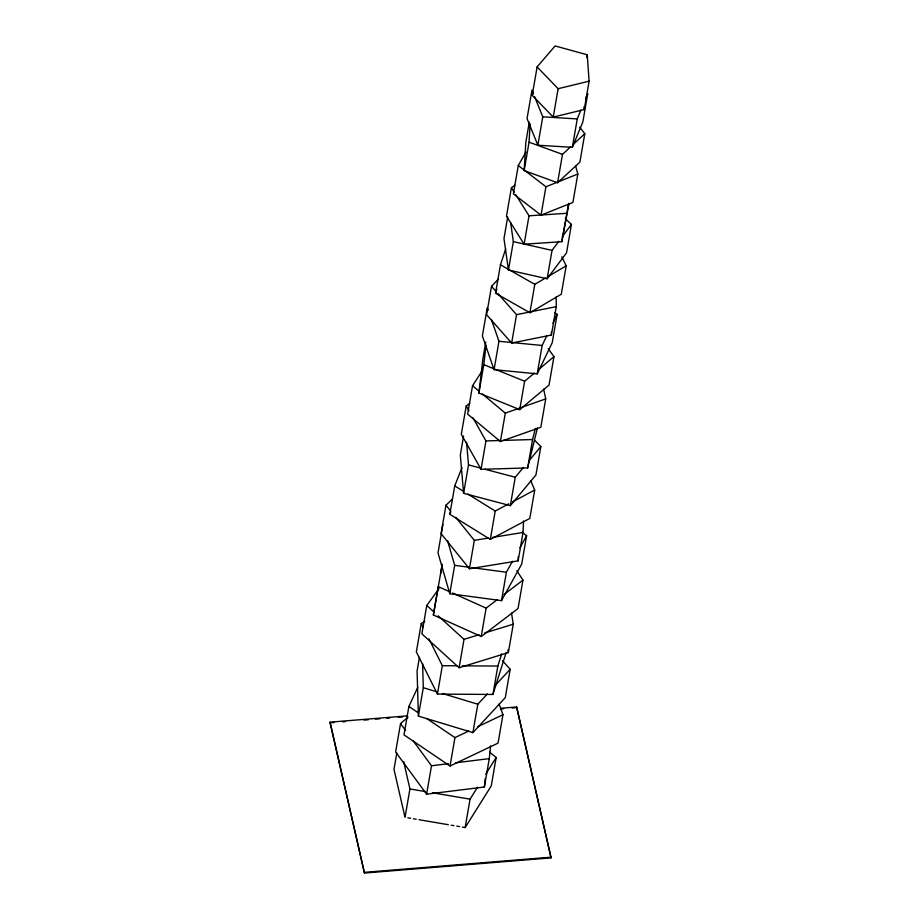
<?xml version="1.0" encoding="UTF-8"?>
<svg xmlns="http://www.w3.org/2000/svg" width="919" height="919" viewBox="0 0 919 919"><rect width="100%" height="100%" fill="white"/><g stroke="black" fill="none" stroke-linecap="round" stroke-linejoin="round"><path stroke-width="1.38" d="M452.194 499.293L445.968 505.22L441.063 533.617L469.425 568.758L518.132 560.854L518.316 556.569M518.132 560.854L523.037 532.457L523.531 521.016M579.682 127.201L584.806 133.703L579.9 162.1L557.58 182.755L524.152 170.578L525.806 142.411L529.31 122.124M524.152 170.578L529.057 142.192L530.125 123.87M408.047 717.119L400.535 723.586L395.629 751.983L426.6 794.177L484.382 787.02L485.232 778.542M484.382 787.02L489.276 758.623L490.574 745.906M548.264 348.726L553.95 356.664L549.045 385.061L519.729 409.633L478.891 393.056L482.969 358.238L485.772 342.017M478.891 393.056L483.796 364.659L486.082 345.165M406.945 715.901L330.001 722.162L364.441 873.05L551.078 857.875L516.639 706.975L500.97 708.25M364.441 873.05L330.001 722.162M396.79 753.132L393.987 769.364L404.716 815.969M424.9 621.29L421.258 623.496L416.353 651.893L437.433 694.098L492.94 694.454L506.162 652.467M417.766 687.32L408.886 706.47L403.981 734.867L450.046 766.009L498.041 743.126L502.946 714.729L499.086 704.08M439.064 588.551L426.772 605.46L421.867 633.857L459.121 667.734L508.356 652.582L513.261 624.196L511.504 613.03M419.42 657.407L417.088 670.927L418.398 716.108L472.906 732.615L505.289 697.647L510.194 669.25L502.521 660.784M442.912 524.473L438.007 552.87L449.77 593.72L501.498 600.635L521.716 564.048L526.621 535.651L522.13 532.273M469.781 403.498L466.22 405.888L461.315 434.285L481.051 469.322L527.655 467.932L537.42 427.967M530.826 480.855L534.697 490.057L529.792 518.442L490.309 539.43L449.828 514.295L454.733 485.898L461.97 467.645M463.578 436.054L460.316 454.985L463.601 493.296L510.344 505.645L535.938 474.962L540.843 446.565L534.858 440.511M481.855 371.368L472.538 385.75L467.645 414.147L500.396 441.534L540.82 427.289L545.725 398.892L543.623 389.151M516.869 570.745L522.945 580.142L518.04 608.539L481.211 636.522L433.366 615.006L438.271 586.621L449.908 591.847M440.626 573.743L442.257 564.277M498.305 279.192L491.504 286.337L486.599 314.735L511.642 343.051L551.389 335.033L556.294 306.636L556.167 296.929M418.398 716.108L423.303 687.711L422.602 663.713M514.743 185.305L511.389 187.775L506.484 216.172L524.117 244.201L561.808 241.697L568.884 203.995M507.702 217.01L503.968 238.653L508.448 270.014L547.127 278.779L566.541 252.817L571.446 224.42L565.288 218.699M405.026 817.347L409.931 788.95L403.625 761.529M561.819 256.803L566.184 265.844L561.279 294.241L529.895 312.736L495.536 293.195L500.441 264.798L505.726 248.842M526.024 151.945L518.282 165.5L513.376 193.898L541.027 215.161L572.916 202.421L577.821 174.024L575.65 166.075M463.601 493.296L468.506 464.899L466.553 442.2M537.121 66.926L532.216 95.323L553.238 117.092L584.208 109.579L589.113 81.194L587.241 54.772L555.099 45.95L537.121 66.926L558.132 88.706L553.238 117.092M449.77 593.72L454.675 565.323L447.622 540.82M508.448 270.014L513.353 241.617L510.619 222.524M437.433 694.098L442.338 665.701L428.92 638.843M554.789 312.736L557.121 314.344L552.216 342.741L537.224 373.872L494.054 369.668L498.96 341.271L491.481 319.686M481.051 469.322L485.956 440.936L473.021 417.973M585.644 98.655L587.746 93.589L582.841 121.974L572.353 147.327L537.868 145.213L542.773 116.816L534.525 96.506M426.6 794.177L431.505 765.78L413.091 740.691M524.117 244.201L529.022 215.804L515.8 194.782M469.425 568.758L474.33 540.361L455.709 517.305M511.642 343.051L516.547 314.666L497.995 293.678M459.121 667.734L464.026 639.337L438.156 615.81M500.396 441.534L505.301 413.136L482.372 393.964M541.027 215.161L545.932 186.764L577.821 174.024M450.046 766.009L454.951 737.612L468.839 730.996M490.309 539.43L495.215 511.033L508.793 503.819M529.895 312.736L534.801 284.339L545.668 277.94M557.58 182.755L562.485 154.358L570.607 146.856M519.729 409.633L524.634 381.236L534.41 373.045M481.211 636.522L486.117 608.125L497.282 599.647M547.127 278.779L552.032 250.382L558.786 241.352M586.77 57.472L587.241 54.772M510.344 505.645L515.249 477.248L523.474 467.392M572.353 147.327L577.258 118.93L580.923 110.062M472.906 732.615L477.811 704.218L487.334 693.937M537.224 373.872L542.13 345.475L546.931 335.515M561.808 241.697L568.608 203.432M501.498 600.635L506.403 572.238L512.469 561.256M462.36 827.089L465.152 827.559L470.057 799.162L477.512 787.261M527.655 467.932L532.561 439.535L535.352 428.484M492.94 694.454L497.845 666.057L501.682 653.869M489.574 752.098L496.168 757.497L491.263 785.894L465.152 827.559M516.639 706.975L551.078 857.875M433.366 615.006L442.142 564.611M495.536 293.195L496.857 289.198M449.828 514.295L450.861 511.688M552.928 323.063L557.121 314.344M519.878 547.85L526.621 535.651M485.726 774.166L496.168 757.497M562.164 236.838L571.446 224.42M528.953 460.81L540.843 446.565M494.95 685.712L510.194 669.25M572.629 144.972L584.806 133.703M538.752 369.404L553.95 356.664M503.98 594.559L522.945 580.142M548.08 276.516L566.184 265.844M512.492 501.854L534.697 490.057M477.685 726.78L502.946 714.729M505.301 413.136L545.725 398.892M464.026 639.337L479.075 634.707M484.543 633.03L513.261 624.196M558.132 88.706L589.113 81.194M516.547 314.666L556.294 306.636M474.33 540.361L488.242 538.109M492.412 537.431L523.037 532.457M431.505 765.78L448.415 763.689M455.468 762.816L489.276 758.623M331.311 722.748L334.16 722.518M342.707 721.829L345.555 721.599M364.073 720.082L368.347 719.738M375.469 719.163L379.754 718.819M386.876 718.233L389.725 718.003M398.272 717.302L402.545 716.958M500.844 708.963L503.704 708.733M512.251 708.044L515.099 707.802M364.567 872.338L551.205 857.163M529.022 215.804L566.713 213.3M485.956 440.936L500.074 440.511M502.9 440.419L532.561 439.535M442.338 665.701L456.571 665.793M462.268 665.827L497.845 666.057M542.773 116.816L577.258 118.93M498.96 341.271L542.13 345.475M454.675 565.323L468.656 567.195M471.447 567.563L506.403 572.238M409.931 788.95L425.313 791.558M432.309 792.752L470.057 799.162M407.829 817.818L410.621 818.289M413.412 818.772L416.215 819.243M419.007 819.714L448.369 824.711M451.172 825.182L453.963 825.664M456.766 826.135L459.557 826.606M513.353 241.617L552.032 250.382M468.506 464.899L480.878 468.173M485.002 469.264L515.249 477.248M423.303 687.711L436.927 691.835M442.384 693.489L477.811 704.218M529.057 142.192L562.485 154.358M483.796 364.659L524.634 381.236M452.493 593.008L486.117 608.125M500.441 264.798L534.801 284.339M454.733 485.898L463.073 491.068M467.828 494.031L495.215 511.033M408.886 706.47L418.34 712.857M426.6 718.451L454.951 737.612M518.282 165.5L545.932 186.764M472.538 385.75L479.098 391.23M426.772 605.46L434.021 612.054M491.504 286.337L496.145 291.587M445.968 505.22L450.39 510.711M400.535 723.586L405.555 730.433M511.389 187.775L514.33 192.45M466.22 405.888L468.943 410.724M421.258 623.496L423.177 627.332M533.502 93.968L531.952 90.154L527.047 118.551L537.868 145.213M488.219 310.243L487.277 307.543L482.372 335.94L494.054 369.668M507.92 649.802L508.356 652.582M584.013 106.799L584.208 109.579M551.354 332.264L551.389 335.033"/></g></svg>
